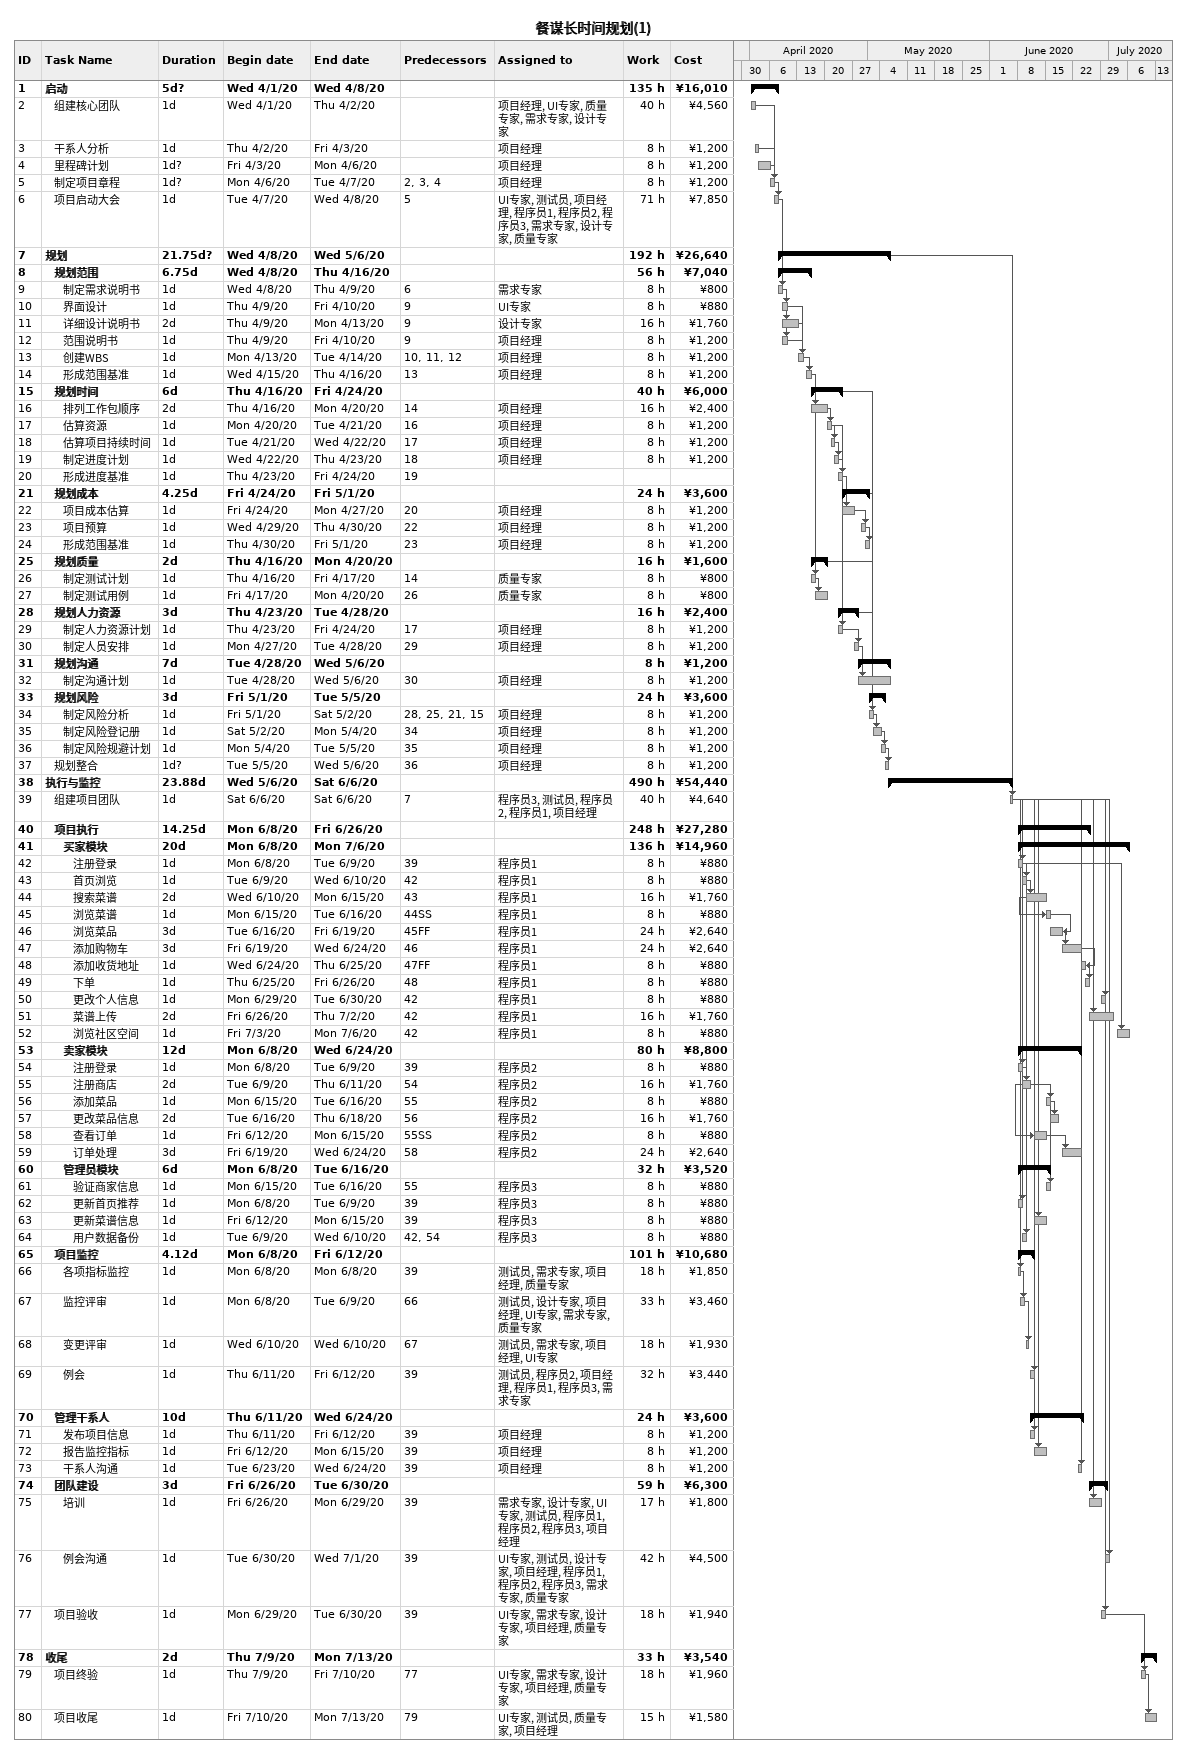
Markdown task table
餐谋长时间规划(1)

| ID | Level | Task | Duration | Start | Finish | Predecessors | Resources | Work (h) | Cost (¥) |
|---|---|---|---|---|---|---|---|---|---|
| 1 | 1 | **启动** | 5d? | 2020-04-01 | 2020-04-08 |  |  | 135 | 16010 |
| 2 | 2 | 组建核心团队 | 1d | 2020-04-01 | 2020-04-02 |  | 项目经理, UI专家, 质量专家, 需求专家, 设计专家 | 40 | 4560 |
| 3 | 2 | 干系人分析 | 1d | 2020-04-02 | 2020-04-03 |  | 项目经理 | 8 | 1200 |
| 4 | 2 | 里程碑计划 | 1d? | 2020-04-03 | 2020-04-06 |  | 项目经理 | 8 | 1200 |
| 5 | 2 | 制定项目章程 | 1d? | 2020-04-06 | 2020-04-07 | 2, 3, 4 | 项目经理 | 8 | 1200 |
| 6 | 2 | 项目启动大会 | 1d | 2020-04-07 | 2020-04-08 | 5 | UI专家, 测试员, 项目经理, 程序员1, 程序员2, 程序员3, 需求专家, 设计专家, 质量专家 | 71 | 7850 |
| 7 | 1 | **规划** | 21.75d? | 2020-04-08 | 2020-05-06 |  |  | 192 | 26640 |
| 8 | 2 | **规划范围** | 6.75d | 2020-04-08 | 2020-04-16 |  |  | 56 | 7040 |
| 9 | 3 | 制定需求说明书 | 1d | 2020-04-08 | 2020-04-09 | 6 | 需求专家 | 8 | 800 |
| 10 | 3 | 界面设计 | 1d | 2020-04-09 | 2020-04-10 | 9 | UI专家 | 8 | 880 |
| 11 | 3 | 详细设计说明书 | 2d | 2020-04-09 | 2020-04-13 | 9 | 设计专家 | 16 | 1760 |
| 12 | 3 | 范围说明书 | 1d | 2020-04-09 | 2020-04-10 | 9 | 项目经理 | 8 | 1200 |
| 13 | 3 | 创建WBS | 1d | 2020-04-13 | 2020-04-14 | 10, 11, 12 | 项目经理 | 8 | 1200 |
| 14 | 3 | 形成范围基准 | 1d | 2020-04-15 | 2020-04-16 | 13 | 项目经理 | 8 | 1200 |
| 15 | 2 | **规划时间** | 6d | 2020-04-16 | 2020-04-24 |  |  | 40 | 6000 |
| 16 | 3 | 排列工作包顺序 | 2d | 2020-04-16 | 2020-04-20 | 14 | 项目经理 | 16 | 2400 |
| 17 | 3 | 估算资源 | 1d | 2020-04-20 | 2020-04-21 | 16 | 项目经理 | 8 | 1200 |
| 18 | 3 | 估算项目持续时间 | 1d | 2020-04-21 | 2020-04-22 | 17 | 项目经理 | 8 | 1200 |
| 19 | 3 | 制定进度计划 | 1d | 2020-04-22 | 2020-04-23 | 18 | 项目经理 | 8 | 1200 |
| 20 | 3 | 形成进度基准 | 1d | 2020-04-23 | 2020-04-24 | 19 |  |  |  |
| 21 | 2 | **规划成本** | 4.25d | 2020-04-24 | 2020-05-01 |  |  | 24 | 3600 |
| 22 | 3 | 项目成本估算 | 1d | 2020-04-24 | 2020-04-27 | 20 | 项目经理 | 8 | 1200 |
| 23 | 3 | 项目预算 | 1d | 2020-04-29 | 2020-04-30 | 22 | 项目经理 | 8 | 1200 |
| 24 | 3 | 形成范围基准 | 1d | 2020-04-30 | 2020-05-01 | 23 | 项目经理 | 8 | 1200 |
| 25 | 2 | **规划质量** | 2d | 2020-04-16 | 2020-04-20 |  |  | 16 | 1600 |
| 26 | 3 | 制定测试计划 | 1d | 2020-04-16 | 2020-04-17 | 14 | 质量专家 | 8 | 800 |
| 27 | 3 | 制定测试用例 | 1d | 2020-04-17 | 2020-04-20 | 26 | 质量专家 | 8 | 800 |
| 28 | 2 | **规划人力资源** | 3d | 2020-04-23 | 2020-04-28 |  |  | 16 | 2400 |
| 29 | 3 | 制定人力资源计划 | 1d | 2020-04-23 | 2020-04-24 | 17 | 项目经理 | 8 | 1200 |
| 30 | 3 | 制定人员安排 | 1d | 2020-04-27 | 2020-04-28 | 29 | 项目经理 | 8 | 1200 |
| 31 | 2 | **规划沟通** | 7d | 2020-04-28 | 2020-05-06 |  |  | 8 | 1200 |
| 32 | 3 | 制定沟通计划 | 1d | 2020-04-28 | 2020-05-06 | 30 | 项目经理 | 8 | 1200 |
| 33 | 2 | **规划风险** | 3d | 2020-05-01 | 2020-05-05 |  |  | 24 | 3600 |
| 34 | 3 | 制定风险分析 | 1d | 2020-05-01 | 2020-05-02 | 28, 25, 21, 15 | 项目经理 | 8 | 1200 |
| 35 | 3 | 制定风险登记册 | 1d | 2020-05-02 | 2020-05-04 | 34 | 项目经理 | 8 | 1200 |
| 36 | 3 | 制定风险规避计划 | 1d | 2020-05-04 | 2020-05-05 | 35 | 项目经理 | 8 | 1200 |
| 37 | 2 | 规划整合 | 1d? | 2020-05-05 | 2020-05-06 | 36 | 项目经理 | 8 | 1200 |
| 38 | 1 | **执行与监控** | 23.88d | 2020-05-06 | 2020-06-06 |  |  | 490 | 54440 |
| 39 | 2 | 组建项目团队 | 1d | 2020-06-06 | 2020-06-06 | 7 | 程序员3, 测试员, 程序员2, 程序员1, 项目经理 | 40 | 4640 |
| 40 | 2 | **项目执行** | 14.25d | 2020-06-08 | 2020-06-26 |  |  | 248 | 27280 |
| 41 | 3 | **买家模块** | 20d | 2020-06-08 | 2020-07-06 |  |  | 136 | 14960 |
| 42 | 4 | 注册登录 | 1d | 2020-06-08 | 2020-06-09 | 39 | 程序员1 | 8 | 880 |
| 43 | 4 | 首页浏览 | 1d | 2020-06-09 | 2020-06-10 | 42 | 程序员1 | 8 | 880 |
| 44 | 4 | 搜索菜谱 | 2d | 2020-06-10 | 2020-06-15 | 43 | 程序员1 | 16 | 1760 |
| 45 | 4 | 浏览菜谱 | 1d | 2020-06-15 | 2020-06-16 | 44SS | 程序员1 | 8 | 880 |
| 46 | 4 | 浏览菜品 | 3d | 2020-06-16 | 2020-06-19 | 45FF | 程序员1 | 24 | 2640 |
| 47 | 4 | 添加购物车 | 3d | 2020-06-19 | 2020-06-24 | 46 | 程序员1 | 24 | 2640 |
| 48 | 4 | 添加收货地址 | 1d | 2020-06-24 | 2020-06-25 | 47FF | 程序员1 | 8 | 880 |
| 49 | 4 | 下单 | 1d | 2020-06-25 | 2020-06-26 | 48 | 程序员1 | 8 | 880 |
| 50 | 4 | 更改个人信息 | 1d | 2020-06-29 | 2020-06-30 | 42 | 程序员1 | 8 | 880 |
| 51 | 4 | 菜谱上传 | 2d | 2020-06-26 | 2020-07-02 | 42 | 程序员1 | 16 | 1760 |
| 52 | 4 | 浏览社区空间 | 1d | 2020-07-03 | 2020-07-06 | 42 | 程序员1 | 8 | 880 |
| 53 | 3 | **卖家模块** | 12d | 2020-06-08 | 2020-06-24 |  |  | 80 | 8800 |
| 54 | 4 | 注册登录 | 1d | 2020-06-08 | 2020-06-09 | 39 | 程序员2 | 8 | 880 |
| 55 | 4 | 注册商店 | 2d | 2020-06-09 | 2020-06-11 | 54 | 程序员2 | 16 | 1760 |
| 56 | 4 | 添加菜品 | 1d | 2020-06-15 | 2020-06-16 | 55 | 程序员2 | 8 | 880 |
| 57 | 4 | 更改菜品信息 | 2d | 2020-06-16 | 2020-06-18 | 56 | 程序员2 | 16 | 1760 |
| 58 | 4 | 查看订单 | 1d | 2020-06-12 | 2020-06-15 | 55SS | 程序员2 | 8 | 880 |
| 59 | 4 | 订单处理 | 3d | 2020-06-19 | 2020-06-24 | 58 | 程序员2 | 24 | 2640 |
| 60 | 3 | **管理员模块** | 6d | 2020-06-08 | 2020-06-16 |  |  | 32 | 3520 |
| 61 | 4 | 验证商家信息 | 1d | 2020-06-15 | 2020-06-16 | 55 | 程序员3 | 8 | 880 |
| 62 | 4 | 更新首页推荐 | 1d | 2020-06-08 | 2020-06-09 | 39 | 程序员3 | 8 | 880 |
| 63 | 4 | 更新菜谱信息 | 1d | 2020-06-12 | 2020-06-15 | 39 | 程序员3 | 8 | 880 |
| 64 | 4 | 用户数据备份 | 1d | 2020-06-09 | 2020-06-10 | 42, 54 | 程序员3 | 8 | 880 |
| 65 | 2 | **项目监控** | 4.12d | 2020-06-08 | 2020-06-12 |  |  | 101 | 10680 |
| 66 | 3 | 各项指标监控 | 1d | 2020-06-08 | 2020-06-08 | 39 | 测试员, 需求专家, 项目经理, 质量专家 | 18 | 1850 |
| 67 | 3 | 监控评审 | 1d | 2020-06-08 | 2020-06-09 | 66 | 测试员, 设计专家, 项目经理, UI专家, 需求专家, 质量专家 | 33 | 3460 |
| 68 | 3 | 变更评审 | 1d | 2020-06-10 | 2020-06-10 | 67 | 测试员, 需求专家, 项目经理, UI专家 | 18 | 1930 |
| 69 | 3 | 例会 | 1d | 2020-06-11 | 2020-06-12 | 39 | 测试员, 程序员2, 项目经理, 程序员1, 程序员3, 需求专家 | 32 | 3440 |
| 70 | 2 | **管理干系人** | 10d | 2020-06-11 | 2020-06-24 |  |  | 24 | 3600 |
| 71 | 3 | 发布项目信息 | 1d | 2020-06-11 | 2020-06-12 | 39 | 项目经理 | 8 | 1200 |
| 72 | 3 | 报告监控指标 | 1d | 2020-06-12 | 2020-06-15 | 39 | 项目经理 | 8 | 1200 |
| 73 | 3 | 干系人沟通 | 1d | 2020-06-23 | 2020-06-24 | 39 | 项目经理 | 8 | 1200 |
| 74 | 2 | **团队建设** | 3d | 2020-06-26 | 2020-06-30 |  |  | 59 | 6300 |
| 75 | 3 | 培训 | 1d | 2020-06-26 | 2020-06-29 | 39 | 需求专家, 设计专家, UI专家, 测试员, 程序员1, 程序员2, 程序员3, 项目经理 | 17 | 1800 |
| 76 | 3 | 例会沟通 | 1d | 2020-06-30 | 2020-07-01 | 39 | UI专家, 测试员, 设计专家, 项目经理, 程序员1, 程序员2, 程序员3, 需求专家, 质量专家 | 42 | 4500 |
| 77 | 2 | 项目验收 | 1d | 2020-06-29 | 2020-06-30 | 39 | UI专家, 需求专家, 设计专家, 项目经理, 质量专家 | 18 | 1940 |
| 78 | 1 | **收尾** | 2d | 2020-07-09 | 2020-07-13 |  |  | 33 | 3540 |
| 79 | 2 | 项目终验 | 1d | 2020-07-09 | 2020-07-10 | 77 | UI专家, 需求专家, 设计专家, 项目经理, 质量专家 | 18 | 1960 |
| 80 | 2 | 项目收尾 | 1d | 2020-07-10 | 2020-07-13 | 79 | UI专家, 测试员, 质量专家, 项目经理 | 15 | 1580 |
